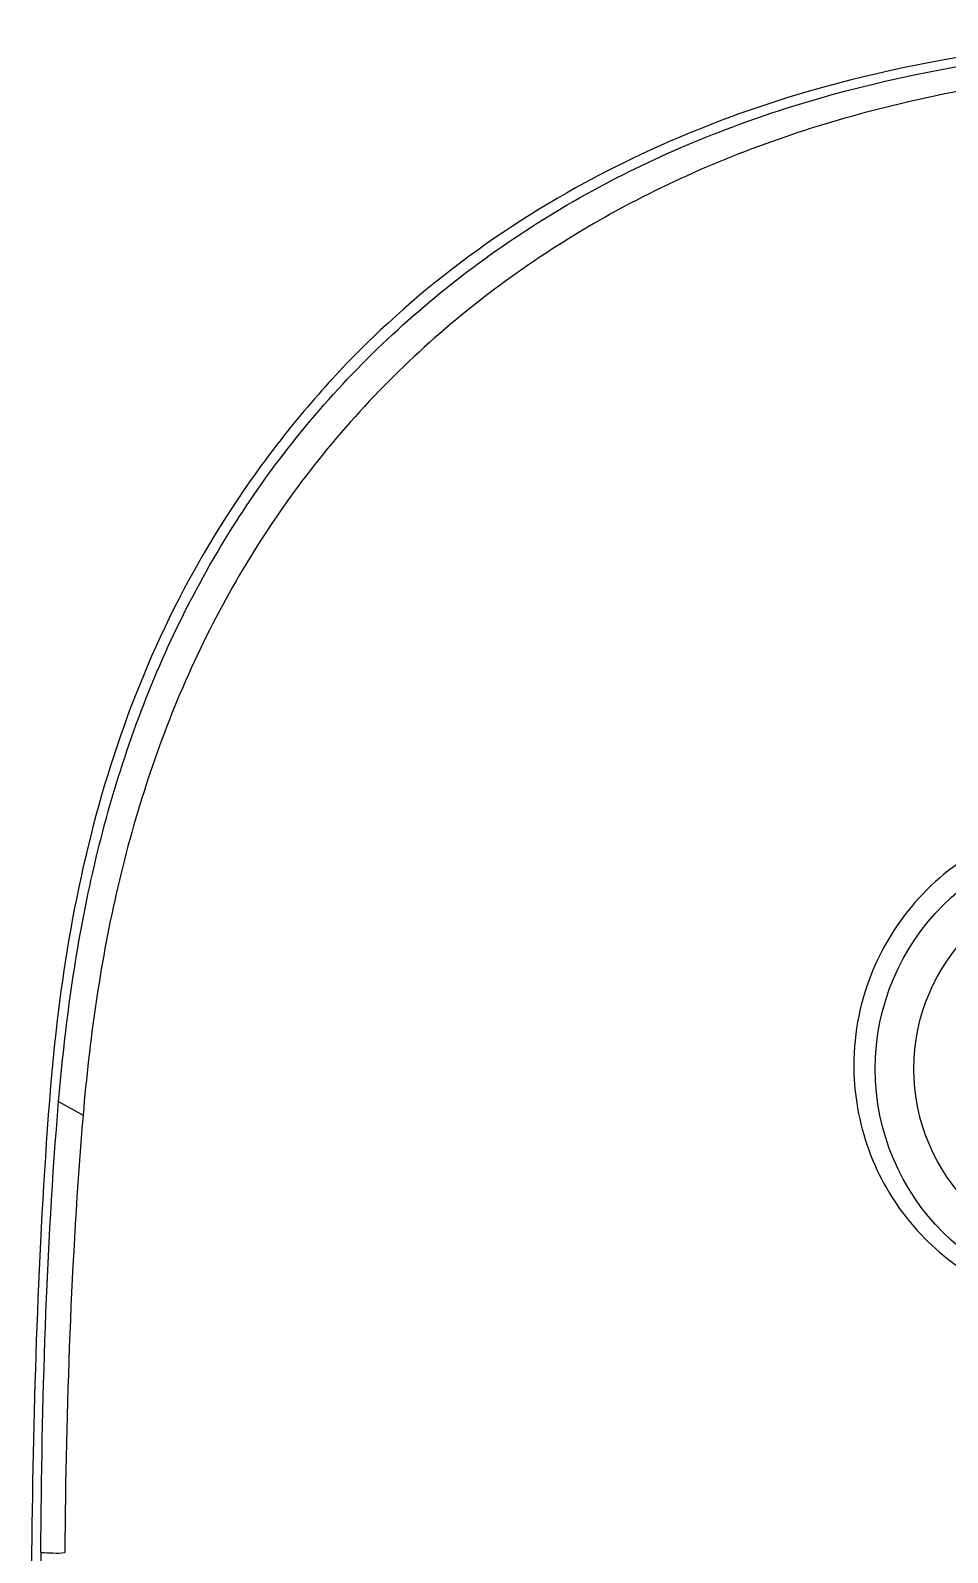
# Model space of a CAD drawing. Header units: millimetres. Extents: x 4086 to 8300, y 123 to 1549.
# Drawn here: x 7594.13 to 7607.21, y 1091.68 to 1113.38 of the extents above; entities that cross this region are included whole.
import ezdxf

# ---------------------------------------------------------------- set-up
doc = ezdxf.new("R2010")
doc.units = ezdxf.units.MM
doc.layers.add('00_COMPONENTS', color=7, linetype='Continuous')

msp = doc.modelspace()

# ---------------------------------------------------------------- linework, layer by layer
at = {"layer": '00_COMPONENTS', "color": 7, "linetype": 'Continuous'}
for p, q in [((7594.408, 1098.186), (7594.403, 1098.12)), ((7594.535, 1098.113), (7594.884, 1097.917))]:
    msp.add_line(p, q, dxfattribs=at)
for radius in [3.3, 2.75]:
    msp.add_circle((7609.479, 1098.576), radius, dxfattribs=at)
for centre, radius, start, end in [((7609.407, 1098.625), 3.535, 168.5087, 179.9351), ((7609.397, 1098.626), 3.524, 179.9601, 188.7355)]:
    msp.add_arc(centre, radius, start, end, dxfattribs=at)
for points, knots in [([(7594.535, 1098.113), (7594.625, 1099.176), (7594.912, 1101.298), (7595.871, 1104.371), (7597.463, 1107.179), (7599.666, 1109.54), (7602.347, 1111.335), (7606.345, 1112.896), (7609.575, 1113.212), (7611.704, 1113.274)], [0, 0, 0, 0, 0.125072, 0.250154, 0.375202, 0.500231, 0.625303, 0.75033, 1, 1, 1, 1]), ([(7612.057, 1112.978), (7610.994, 1112.951), (7608.868, 1112.817), (7605.721, 1112.223), (7602.724, 1111.066), (7600.045, 1109.286), (7597.838, 1106.943), (7596.24, 1104.15), (7595.268, 1101.091), (7594.973, 1098.977), (7594.884, 1097.917)], [0, 0, 0, 0, 0.124983, 0.250072, 0.375025, 0.500031, 0.624971, 0.749944, 0.874973, 1, 1, 1, 1]), ([(7605.236, 1112.513), (7603.7, 1112.069), (7601.466, 1111.065), (7598.962, 1109.053), (7597.379, 1107.229), (7596.12, 1105.169), (7594.924, 1102.182), (7594.532, 1099.783), (7594.408, 1098.186)], [0, 0, 0, 0, 0.249644, 0.374479, 0.499601, 0.624858, 0.749818, 1, 1, 1, 1]), ([(7612.866, 1099.178), (7612.803, 1099.577), (7612.543, 1100.342), (7611.809, 1101.277), (7610.83, 1101.916), (7609.684, 1102.209), (7608.461, 1102.103), (7607.294, 1101.556), (7606.373, 1100.596), (7606.031, 1099.76), (7605.943, 1099.329)], [0, 0, 0, 0, 0.124145, 0.24288, 0.359368, 0.477279, 0.600016, 0.729649, 0.864815, 1, 1, 1, 1]), ([(7605.914, 1098.091), (7605.976, 1097.688), (7606.239, 1096.912), (7606.991, 1095.967), (7608, 1095.327), (7609.185, 1095.048), (7610.444, 1095.193), (7611.622, 1095.801), (7612.516, 1096.829), (7612.814, 1097.702), (7612.875, 1098.145)], [0, 0, 0, 0, 0.122686, 0.240484, 0.356959, 0.47575, 0.599792, 0.730367, 0.865491, 1, 1, 1, 1]), ([(7594.28, 1091.681), (7594.279, 1091.157), (7594.248, 1090.11), (7594.22, 1088.714), (7594.193, 1087.842), (7594.191, 1087.493)], [0, 0, 0, 0, 0.374999, 0.750004, 1, 1, 1, 1])]:
    msp.add_open_spline(points, degree=3, knots=knots, dxfattribs=at)
for points in [[(7611.574, 1113.381), (7609.442, 1113.322), (7607.284, 1113.105), (7605.236, 1112.513)], [(7594.403, 1098.12), (7594.239, 1095.979), (7594.174, 1093.83), (7594.149, 1091.683)], [(7594.28, 1091.681), (7594.298, 1093.826), (7594.355, 1095.975), (7594.535, 1098.113)], [(7594.884, 1097.917), (7594.709, 1095.844), (7594.642, 1093.761), (7594.622, 1091.68)], [(7594.149, 1091.683), (7594.133, 1090.286), (7594.134, 1088.889), (7594.136, 1087.493)], [(7594.28, 1091.681), (7594.395, 1091.681), (7594.511, 1091.662), (7594.625, 1091.68)]]:
    msp.add_open_spline(points, degree=3, dxfattribs=at)

doc.saveas('drawing.dxf')
